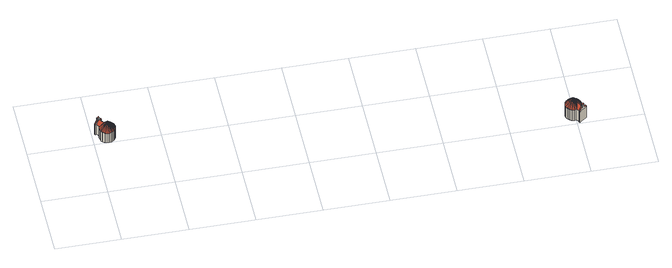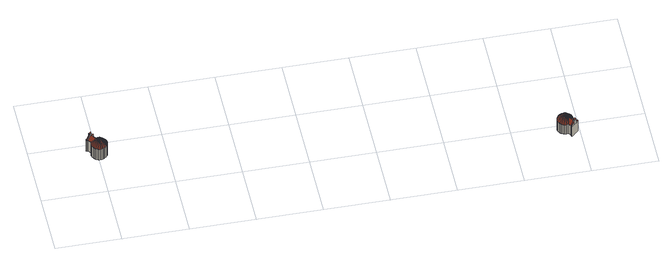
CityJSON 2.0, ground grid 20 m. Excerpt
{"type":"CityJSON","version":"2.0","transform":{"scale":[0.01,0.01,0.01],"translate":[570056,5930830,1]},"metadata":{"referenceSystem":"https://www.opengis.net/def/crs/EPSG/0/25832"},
"CityObjects":{
"building1":{"type":"Building","attributes":{"Grundfläche 2D":"21.888375","Grundhöhe NN":"2.398"},"children":["building1-1","building1-2","building1-3","building1-4"],"geometry":[{"type":"Solid","lod":"3","boundaries":[[[[0,1,2,3,4,5,6,7,8,9,10,11,12,13,14,15,16,17,18,19,20,21]],[[22,23,18,17,24]],[[25,22,24]],[[26,22,25]],[[27,22,26]],[[28,22,27]],[[29,22,28]],[[30,22,29]],[[31,22,30]],[[32,22,31]],[[33,22,32]],[[34,22,33]],[[35,22,34]],[[36,22,35]],[[37,22,36]],[[38,22,37]],[[39,22,38]],[[40,22,39]],[[41,22,40]],[[42,22,41]],[[43,22,42]],[[44,22,43]],[[45,22,44]],[[46,22,45]],[[47,22,46]],[[48,22,47]],[[49,22,48]],[[50,22,49]],[[51,22,50]],[[52,22,51]],[[53,22,52]],[[54,22,53]],[[55,22,54]],[[56,22,55]],[[57,22,56]],[[2,1,58,22,57]],[[22,59,19,18,23]],[[22,60,20,19,59]],[[22,61,21,20,60]],[[22,62,0,21,61]],[[22,58,1,0,62]],[[4,3,63,64]],[[65,6,5,4,64,66]],[[67,68,69,70,71,72,13,12,11,10,9,8,7,6,65,73]],[[74,15,14,13,72,75]],[[16,15,74,76]],[[17,16,76,77]],[[24,17,77,78]],[[25,24,78,79]],[[26,25,79,80]],[[27,26,80,81]],[[28,27,81,82]],[[29,28,82,83]],[[30,29,83,84]],[[31,30,84,85]],[[32,31,85,86]],[[33,32,86,87]],[[34,33,87,88]],[[35,34,88,89]],[[36,35,89,90]],[[37,36,90,91]],[[38,37,91,92]],[[39,38,92,93]],[[40,39,93,94]],[[41,40,94,95]],[[42,41,95,96]],[[43,42,96,97]],[[44,43,97,98]],[[45,44,98,99]],[[46,45,99,100]],[[47,46,100,101]],[[48,47,101,102]],[[49,48,102,103]],[[50,49,103,104]],[[51,50,104,105]],[[52,51,105,106]],[[53,52,106,107]],[[54,53,107,108]],[[55,54,108,109]],[[56,55,109,110]],[[57,56,110,111]],[[2,57,111,112]],[[3,2,112,63]],[[102,101,100,99,98,97,96,95,94,93,92,91,90,89,88,87,86,85,84,83,82,81,80,79,78,77,76,74,75,72,71,70,69,68,67,73,65,66,64,63,112,111,110,109,108,107,106,105,104,103]]]],"semantics":{"surfaces":[{"type":"RoofSurface"},{"type":"WallSurface"},{"type":"GroundSurface"}],"values":[[0,0,0,0,0,0,0,0,0,0,0,0,0,0,0,0,0,0,0,0,0,0,0,0,0,0,0,0,0,0,0,0,0,0,0,0,0,0,0,0,0,1,1,1,1,1,1,1,1,1,1,1,1,1,1,1,1,1,1,1,1,1,1,1,1,1,1,1,1,1,1,1,1,1,1,1,1,1,1,1,1,1,1,2]]}}]},
"building1-1":{"type":"BuildingInstallation","parents":["building1"],"geometry":[{"type":"MultiSurface","lod":"3","boundaries":[[[113,114,115,116,117,118,119]],[[120,121,122,123,124]],[[122,121,125,126]],[[123,122,126,127,128,129,130,131,115,114,132]],[[133,117,116,115,131,134]],[[125,121,120,118,117,133,9,10,11]]],"semantics":{"surfaces":[{"type":"RoofSurface"},{"type":"WallSurface"}],"values":[0,0,1,1,1,1]}}]},
"building1-2":{"type":"BuildingInstallation","parents":["building1"],"geometry":[{"type":"MultiSurface","lod":"3","boundaries":[[[135,136,137,138]],[[136,139,140,141,137]],[[142,143,141]],[[143,137,141]],[[136,135,120,124]],[[139,136,124]],[[140,139,124,123]],[[123,132,114,142,141,140]],[[119,118,138,137,143,142,114,113]],[[118,120,135,138]]],"semantics":{"surfaces":[{"type":"RoofSurface"},{"type":"WallSurface"}],"values":[0,0,0,0,1,1,1,1,1,1]}}]},
"building1-3":{"type":"BuildingInstallation","parents":["building1"],"geometry":[{"type":"MultiSurface","lod":"3","boundaries":[[[17,23,59,60,144,128,127,16]],[[145,130,129,128,144,61,62,58,146,147,2,3]]],"semantics":{"surfaces":[{"type":"RoofSurface"}],"values":[0,0]}}]},
"building1-4":{"type":"BuildingInstallation","parents":["building1"],"geometry":[{"type":"MultiSurface","lod":"3","boundaries":[[[148,149,150,151,152]],[[153,154,152,151,155]],[[153,126,152,154]],[[149,148,152,126,125]],[[156,157,133,134,131,158,159,160]],[[161,162,163,160,159,158]],[[156,160,163,164,165,157]],[[151,150,166,155]],[[13,14,15,155,166,150]],[[126,153,155,15,16,127]],[[130,145,3,4,162,161,158,131]],[[4,5,6,164,163,162]],[[6,7,8,9,133,157,165,164]],[[11,12,13,150,149,125]]],"semantics":{"surfaces":[{"type":"RoofSurface"},{"type":"WallSurface"}],"values":[0,0,0,0,0,0,0,1,1,1,1,1,1,1]}}]},
"building2":{"type":"Building","attributes":{"Grundfläche 2D":"21.888573","Grundhöhe NN":"1.705"},"children":["building2-1","building2-2","building2-3","building2-4"],"geometry":[{"type":"Solid","lod":"3","boundaries":[[[[167,168,169,170,171,172,173,174,175,176,177,178,179,180,181,182,183,184,185,186]],[[187,188,183,182,189]],[[190,187,189]],[[191,187,190]],[[192,187,191]],[[193,187,192]],[[194,187,193]],[[195,187,194]],[[196,187,195]],[[197,187,196]],[[198,187,197]],[[199,187,200]],[[201,187,199]],[[202,187,201]],[[203,187,202]],[[204,187,203]],[[205,187,198]],[[206,187,205]],[[207,187,206]],[[208,187,207]],[[200,187,208]],[[209,187,204]],[[210,187,209]],[[211,187,210]],[[212,187,211]],[[213,187,212]],[[214,187,213]],[[215,187,214]],[[216,187,215]],[[217,187,216]],[[218,187,217]],[[219,187,218]],[[220,187,219]],[[221,187,220]],[[222,187,221]],[[168,223,187,222,169]],[[187,224,184,183,188]],[[187,225,185,184,224]],[[187,226,186,185,225]],[[187,227,167,186,226]],[[187,223,168,167,227]],[[171,170,228,229]],[[172,171,229,230]],[[231,232,233,234,235,236,179,178,177,176,175,174,173,172,230,237]],[[180,179,236,238]],[[181,180,238,239]],[[182,181,239,240]],[[189,182,240,241]],[[190,189,241,242]],[[191,190,242,243]],[[192,191,243,244]],[[193,192,244,245]],[[194,193,245,246]],[[195,194,246,247]],[[196,195,247,248]],[[197,196,248,249]],[[198,197,249,250]],[[205,198,250,251]],[[206,205,251,252]],[[207,206,252,253]],[[208,207,253,254]],[[200,208,254,255]],[[199,200,255,256]],[[201,199,256,257]],[[202,201,257,258]],[[203,202,258,259]],[[204,203,259,260]],[[209,204,260,261]],[[210,209,261,262]],[[211,210,262,263]],[[212,211,263,264]],[[213,212,264,265]],[[214,213,265,266]],[[215,214,266,267]],[[216,215,267,268]],[[217,216,268,269]],[[218,217,269,270]],[[219,218,270,271]],[[220,219,271,272]],[[221,220,272,273]],[[222,221,273,274]],[[169,222,274,275]],[[170,169,275,228]],[[265,264,263,262,261,260,259,258,257,256,255,254,253,252,251,250,249,248,247,246,245,244,243,242,241,240,239,238,236,235,234,233,232,231,237,230,229,228,275,274,273,272,271,270,269,268,267,266]]]],"semantics":{"surfaces":[{"type":"RoofSurface"},{"type":"WallSurface"},{"type":"GroundSurface"}],"values":[[0,0,0,0,0,0,0,0,0,0,0,0,0,0,0,0,0,0,0,0,0,0,0,0,0,0,0,0,0,0,0,0,0,0,0,0,0,0,0,0,0,1,1,1,1,1,1,1,1,1,1,1,1,1,1,1,1,1,1,1,1,1,1,1,1,1,1,1,1,1,1,1,1,1,1,1,1,1,1,1,1,1,1,2]]}}]},
"building2-1":{"type":"BuildingInstallation","parents":["building2"],"geometry":[{"type":"MultiSurface","lod":"3","boundaries":[[[276,277,278,279,280]],[[279,281,282,283,280]],[[284,280,283,282]],[[276,280,284,285,277]],[[286,287,288,289,290,291,292]],[[293,294,295,290,289,288]],[[291,290,295,296,297,292]],[[298,281,279]],[[278,298,279]],[[278,179,180,281,298]],[[299,284,282,281,180,181,300,301]],[[302,303,170,171,294,293,288,287,304,305,306]],[[294,171,172,296,295]],[[172,173,174,175,176,177,178,179,278,277,285,307,308,309,286,292,297,296]]],"semantics":{"surfaces":[{"type":"RoofSurface"},{"type":"WallSurface"}],"values":[0,0,0,0,0,0,0,1,1,1,1,1,1,1]}}]},
"building2-2":{"type":"BuildingInstallation","parents":["building2"],"geometry":[{"type":"MultiSurface","lod":"3","boundaries":[[[182,188,224,225,310,311,299,301,300,181]],[[223,312,313,169,170,303,302,306,305,311,310,226,227]]],"semantics":{"surfaces":[{"type":"RoofSurface"}],"values":[0,0]}}]},
"building2-3":{"type":"BuildingInstallation","parents":["building2"],"geometry":[{"type":"MultiSurface","lod":"3","boundaries":[[[314,315,316,317,318]],[[319,320,321,322,323,324]],[[316,315,285,284]],[[325,317,316,284,299,311,305,304,287,321,320]],[[322,321,287,286]],[[286,309,308,307,285,315,314,326,323,322]]],"semantics":{"surfaces":[{"type":"RoofSurface"},{"type":"WallSurface"}],"values":[0,0,1,1,1,1]}}]},
"building2-4":{"type":"BuildingInstallation","parents":["building2"],"geometry":[{"type":"MultiSurface","lod":"3","boundaries":[[[327,328,329,330,331]],[[332,327,331,333]],[[334,332,335]],[[327,332,334]],[[317,333,331,330,314,318]],[[335,332,333,317,325,320]],[[334,335,320,319]],[[327,334,319,324]],[[328,327,324,323]],[[330,329,328,323,326,314]]],"semantics":{"surfaces":[{"type":"RoofSurface"},{"type":"WallSurface"}],"values":[0,0,0,0,1,1,1,1,1,1]}}]}
},
"vertices":[
[297,2385,519],[331,2401,519],[364,2411,519],[298,2491,519],[313,2504,519],[298,2522,519],[282,2542,519],[266,2529,519],[262,2526,519],[202,2476,519],[194,2470,519],[144,2428,519],[90,2383,519],[67,2365,519],[84,2345,519],[99,2326,519],[122,2345,519],[193,2262,519],[196,2273,519],[215,2307,519],[238,2337,519],[266,2363,519],[419,2174,792],[217,2264,544],[184,2237,519],[177,2199,519],[176,2161,519],[181,2123,519],[192,2087,519],[208,2052,519],[230,2021,519],[256,1993,519],[287,1970,519],[320,1952,519],[356,1939,519],[394,1932,519],[432,1931,519],[470,1937,519],[506,1947,519],[541,1964,519],[572,1986,519],[600,2012,519],[623,2042,519],[641,2076,519],[654,2112,519],[661,2149,519],[662,2188,519],[657,2225,519],[646,2262,519],[629,2296,519],[608,2328,519],[581,2355,519],[551,2379,519],[518,2397,519],[481,2409,519],[444,2416,519],[406,2417,519],[368,2412,519],[350,2354,576],[277,2266,602],[318,2265,640],[338,2274,649],[342,2308,619],[298,2491,140],[313,2504,140],[282,2542,140],[298,2522,140],[262,2526,140],[202,2476,140],[194,2470,140],[144,2428,140],[90,2383,140],[67,2365,140],[266,2529,140],[99,2326,140],[84,2345,140],[122,2345,140],[193,2262,140],[184,2237,140],[177,2199,140],[176,2161,140],[181,2123,140],[192,2087,140],[208,2052,140],[230,2021,140],[256,1993,140],[287,1970,140],[320,1952,140],[356,1939,140],[394,1932,140],[432,1931,140],[470,1937,140],[506,1947,140],[541,1964,140],[572,1986,140],[600,2012,140],[623,2042,140],[641,2076,140],[654,2112,140],[661,2149,140],[662,2188,140],[657,2225,140],[646,2262,140],[629,2296,140],[608,2328,140],[581,2355,140],[551,2379,140],[518,2397,140],[481,2409,140],[444,2416,140],[406,2417,140],[368,2412,140],[364,2411,140],
[211,2450,692],[226,2431,692],[234,2438,692],[218,2457,692],[202,2476,692],[194,2470,692],[210,2451,692],[152,2434,692],[144,2428,692],[175,2389,692],[183,2396,692],[168,2415,692],[144,2428,644],[175,2389,644],[175,2389,603],[210,2418,657],[226,2431,632],[234,2438,620],[234,2438,644],[210,2418,692],[202,2476,644],[218,2457,644],
[152,2434,722],[168,2415,753],[210,2451,753],[194,2470,722],[168,2415,752],[183,2396,722],[210,2418,722],[226,2431,722],[211,2450,752],
[338,2263,657],[294,2487,525],[354,2373,557],[357,2383,547],
[109,2379,574],[90,2383,559],[67,2365,559],[84,2345,584],[122,2377,584],[122,2345,559],[122,2364,574],[99,2326,559],[263,2502,575],[262,2526,559],[294,2487,559],[272,2492,574],[263,2493,580],[298,2491,559],[313,2504,559],[298,2522,580],[282,2542,559],[266,2529,559],[84,2345,580],
[14061,189,502],[14026,173,502],[13994,164,502],[14058,83,502],[14042,71,502],[14073,32,502],[14089,44,502],[14093,47,502],[14161,102,502],[14178,115,502],[14205,136,502],[14213,143,502],[14291,204,502],[14260,243,502],[14236,225,502],[14168,310,502],[14163,299,502],[14144,265,502],[14121,236,502],[14093,210,502],[13943,402,775],[14143,308,526],[14177,334,502],[14184,372,502],[14186,410,502],[14182,448,502],[14172,485,502],[14156,519,502],[14135,551,502],[14109,579,502],[14079,603,502],[14046,622,502],[13825,614,502],[13860,630,502],[13793,593,502],[13765,568,502],[13741,538,502],[13723,505,502],[14010,635,502],[13973,643,502],[13935,645,502],[13897,641,502],[13709,469,502],[13702,432,502],[13700,393,502],[13704,355,502],[13714,319,502],[13730,284,502],[13751,252,502],[13777,224,502],[13807,200,502],[13840,181,502],[13876,168,502],[13913,160,502],[13951,158,502],[13989,163,502],[14009,221,559],[14083,307,585],[14042,309,623],[14022,301,631],[14018,267,602],[14058,83,70],[14042,71,70],[14073,32,70],[14093,47,70],[14161,102,70],[14178,115,70],[14205,136,70],[14213,143,70],[14291,204,70],[14089,44,70],[14260,243,70],[14236,225,70],[14168,310,70],[14177,334,70],[14184,372,70],[14186,410,70],[14182,448,70],[14172,485,70],[14156,519,70],[14135,551,70],[14109,579,70],[14079,603,70],[14046,622,70],[14010,635,70],[13973,643,70],[13935,645,70],[13897,641,70],[13860,630,70],[13825,614,70],[13793,593,70],[13765,568,70],[13741,538,70],[13723,505,70],[13709,469,70],[13702,432,70],[13700,393,70],[13704,355,70],[13714,319,70],[13730,284,70],[13751,252,70],[13777,224,70],[13807,200,70],[13840,181,70],[13876,168,70],[13913,160,70],[13951,158,70],[13989,163,70],[13994,164,70],
[14248,191,557],[14268,186,541],[14291,204,541],[14275,224,567],[14235,193,567],[14260,243,541],[14236,225,541],[14236,206,557],[14182,182,626],[14213,143,626],[14154,96,626],[14123,135,626],[14062,86,541],[14084,81,557],[14092,80,563],[14092,71,557],[14093,47,541],[14058,83,541],[14042,71,541],[14057,52,563],[14073,32,541],[14089,44,541],[14275,224,563],[14156,161,626],[14182,182,585],[14174,175,598],[14123,135,602],[14062,86,508],[14131,141,626],[14138,147,626],[14131,141,614],[14205,136,626],[14178,115,626],[14161,102,626],
[14022,312,640],[14147,154,640],[14004,202,540],[13995,171,509],
[14205,136,675],[14213,143,675],[14182,182,675],[14174,175,675],[14189,156,675],[14145,122,675],[14131,141,675],[14123,135,675],[14154,96,675],[14161,102,675],[14146,121,675],[14147,154,675],[14178,115,675],
[14146,121,736],[14161,102,705],[14178,115,705],[14205,136,705],[14189,156,736],[14147,154,705],[14174,175,705],[14145,122,735],[14131,141,705]
]}
